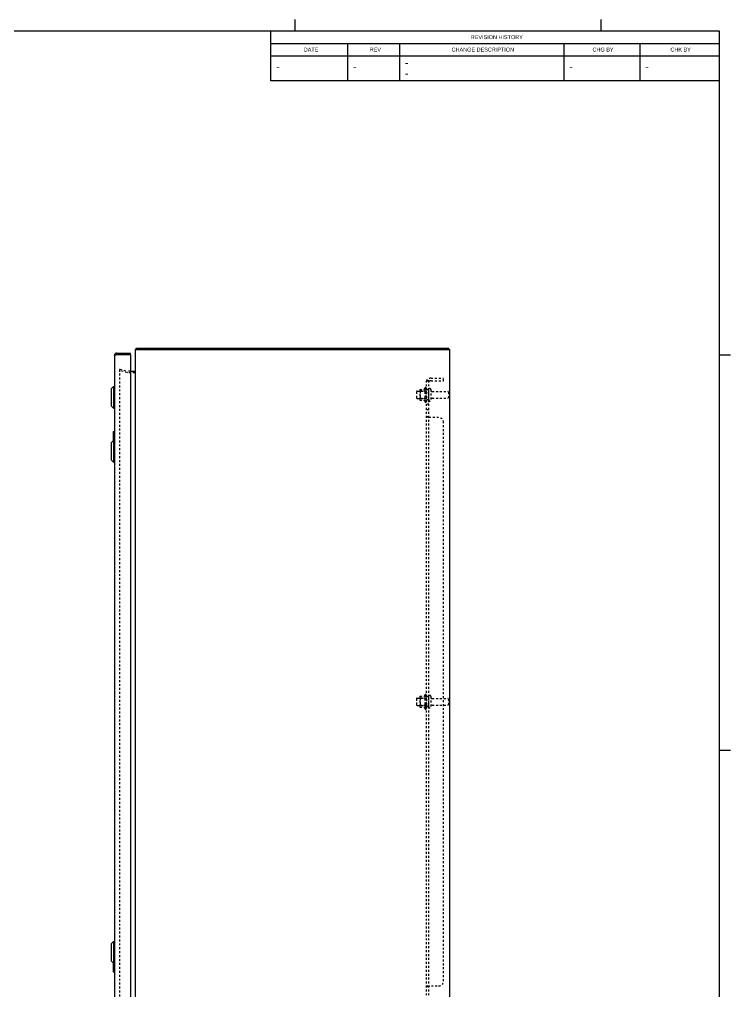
# Model space of a CAD drawing. Header units: inches. Extents: x 15 to 129, y 9 to 83.
# Drawn here: x 93.31 to 129.49, y 33.89 to 83.38 of the extents above; entities that cross this region are included whole.
import ezdxf
from ezdxf.enums import TextEntityAlignment as Align

# ---------------------------------------------------------------- set-up
doc = ezdxf.new("R2010")
doc.units = ezdxf.units.IN
doc.header["$MEASUREMENT"] = 0
doc.linetypes.add('HIDDEN', pattern=[0.2, 0.1, -0.1])
for name, color, linetype in [('ATTRIBUTE', 3, 'Continuous'), ('DEFAULT_2', 8, 'HIDDEN'), ('DOOR_ASSEMBLY', 7, 'Continuous'), ('SUBPANEL', 7, 'Continuous'), ('TITLE BLOCK', 8, 'Continuous')]:
    doc.layers.add(name, color=color, linetype=linetype)
doc.styles.add('Text Style48', font='arial.ttf')

# ---------------------------------------------------------------- blocks, each defined once
blk = doc.blocks.new('*U15')
at = {"layer": 'TITLE BLOCK'}
for p, q in [((27.503, 0), (27.503, 0.176)), ((32.178, 0), (32.178, 0.176)), ((0, 0), (33.98, 0)), ((27.131, -0.763), (27.131, 0)), ((33.98, 0), (33.98, -22.002)), ((27.136, 0), (33.98, 0)), ((33.98, 0), (33.98, -0.763)), ((27.131, -0.19), (28.303, -0.19)), ((28.303, -0.19), (28.303, -0.38)), ((28.303, -0.19), (29.095, -0.19)), ((28.303, -0.19), (28.303, -0.38)), ((29.095, -0.19), (29.095, -0.38)), ((29.095, -0.19), (31.608, -0.19)), ((29.095, -0.19), (29.095, -0.38)), ((31.608, -0.19), (31.608, -0.38)), ((31.608, -0.19), (32.77, -0.19)), ((31.608, -0.19), (31.608, -0.38)), ((32.77, -0.19), (32.77, -0.38)), ((32.77, -0.19), (33.98, -0.19)), ((32.77, -0.19), (32.77, -0.38)), ((27.131, -0.38), (28.303, -0.38)), ((28.303, -0.38), (28.303, -0.763)), ((28.303, -0.38), (29.095, -0.38)), ((28.303, -0.38), (28.303, -0.763)), ((29.095, -0.38), (29.095, -0.763)), ((29.095, -0.38), (31.608, -0.38)), ((29.095, -0.38), (29.095, -0.763)), ((31.608, -0.38), (31.608, -0.763)), ((31.608, -0.38), (32.77, -0.38)), ((31.608, -0.38), (31.608, -0.763)), ((32.77, -0.38), (32.77, -0.763)), ((32.77, -0.38), (33.98, -0.38)), ((32.77, -0.38), (32.77, -0.763)), ((33.98, -0.763), (27.131, -0.763)), ((33.98, -4.951), (34.156, -4.951)), ((33.98, -11.001), (34.156, -11.001))]:
    blk.add_line(p, q, dxfattribs=at)
at = {"layer": 'ATTRIBUTE'}
for p in [(27.212, -0.61), (28.384, -0.61), (29.176, -0.546), (31.689, -0.61), (32.851, -0.61), (29.176, -0.71)]:
    blk.add_text('-', height=0.125, dxfattribs=at).set_placement(p)
for tag, height, p in [('DESDATE', 0.138, (29.855, -20.363)), ('DESCRIPTION1', 0.138, (29.029, -20.894)), ('DESCRIPTION2', 0.138, (29.029, -21.117)), ('SHEET', 0.22, (26.554, -21.287)), ('MACHNAME1', 0.138, (29.029, -21.614)), ('DRAWINGNUM', 0.22, (32.33, -21.7)), ('MACHNAME2', 0.138, (29.029, -21.837))]:
    blk.add_attdef(tag, text='', height=height, dxfattribs=at).set_placement(p, align=Align.MIDDLE)
blk.add_attdef('TOTAL', text='', height=0.22, dxfattribs=at).set_placement((26.554, -21.837), align=Align.MIDDLE_CENTER)
at = {"layer": 'TITLE BLOCK', "char_height": 0.06, "attachment_point": 7, "style": 'Text Style48'}
for s, insert in [('REVISION HISTORY', (30.185, -0.126)), ('DATE', (27.632, -0.315)), ('REV', (28.641, -0.315)), ('CHANGE DESCRIPTION', (29.892, -0.316)), ('CHG BY', (32.046, -0.316)), ('CHK BY', (33.237, -0.316))]:
    blk.add_mtext(s, dxfattribs=dict(at, insert=insert))

msp = doc.modelspace()

# ---------------------------------------------------------------- linework, layer by layer
at = {"color": 3, "linetype": 'Continuous'}
for p, q in [((99.21, 30.72), (99.21, 66.57)), ((99.21, 66.57), (115.21, 66.57)), ((99.273, 66.645), (115.147, 66.645)), ((115.21, 30.72), (115.21, 66.57)), ((98.962, 65.47), (99.203, 65.47))]:
    msp.add_line(p, q, dxfattribs=at)
at = {"color": 7, "linetype": 'Continuous'}
for p, q in [((99.248, 66.614), (99.273, 66.586)), ((99.273, 66.57), (99.273, 66.645)), ((115.147, 66.57), (115.147, 66.645))]:
    msp.add_line(p, q, dxfattribs=at)
at = {"color": 3, "linetype": 'Continuous'}
for points in [[(99.248, 66.614), (99.25, 66.615), (99.251, 66.617), (99.253, 66.619), (99.254, 66.621), (99.255, 66.623), (99.257, 66.626), (99.259, 66.63)], [(99.259, 66.63), (99.26, 66.633), (99.261, 66.635), (99.263, 66.636), (99.264, 66.638), (99.265, 66.64), (99.266, 66.641), (99.268, 66.642), (99.269, 66.643), (99.27, 66.644), (99.271, 66.644), (99.272, 66.644), (99.273, 66.645)], [(99.203, 65.489), (99.203, 65.488), (99.203, 65.488), (99.203, 65.487), (99.203, 65.486), (99.203, 65.485), (99.204, 65.484), (99.204, 65.483), (99.205, 65.482), (99.205, 65.481), (99.205, 65.481)], [(99.203, 65.47), (99.203, 65.471), (99.203, 65.472), (99.203, 65.473), (99.203, 65.475), (99.203, 65.476), (99.204, 65.478), (99.205, 65.479), (99.205, 65.481), (99.206, 65.482), (99.207, 65.484), (99.208, 65.485), (99.209, 65.487), (99.209, 65.488)]]:
    msp.add_lwpolyline(points, dxfattribs=at)
for centre, radius, start, end in [((99.327, 66.528), 0.117, 132.5569, 158.9573), ((99.168, 65.512), 0.042, 270, 0)]:
    msp.add_arc(centre, radius, start, end, dxfattribs=at)
at = {"layer": 'DEFAULT_2', "color": 8, "linetype": 'HIDDEN'}
for p, q in [((98.417, 65.574), (98.398, 65.501)), ((98.398, 65.549), (98.398, 65.547)), ((98.398, 65.547), (98.398, 31.742)), ((98.784, 65.398), (98.398, 65.501)), ((98.417, 65.567), (98.416, 65.567)), ((98.417, 65.574), (98.803, 65.47)), ((98.962, 65.47), (98.81, 65.47)), ((99.168, 65.395), (98.81, 65.395)), ((113.51, 64.423), (113.51, 64.117)), ((113.54, 64.453), (114.135, 64.453)), ((113.674, 64.525), (113.674, 64.014)), ((113.694, 64.453), (113.674, 64.473)), ((113.685, 64.547), (113.912, 64.547)), ((113.694, 64.453), (113.694, 64.086)), ((113.99, 64.453), (113.694, 64.453)), ((113.94, 64.625), (113.94, 63.914)), ((113.99, 64.453), (114.01, 64.473)), ((113.99, 64.453), (113.99, 64.086)), ((114.01, 64.604), (114.01, 63.935)), ((114.135, 64.005), (114.135, 64.534)), ((114.241, 64.534), (114.241, 64.005)), ((114.304, 64.436), (115.105, 64.436)), ((115.135, 64.406), (115.135, 64.134)), ((113.54, 64.087), (114.135, 64.087)), ((113.694, 64.086), (113.674, 64.066)), ((113.685, 63.992), (113.912, 63.992)), ((113.99, 64.086), (113.694, 64.086)), ((113.99, 64.086), (114.01, 64.066)), ((114.304, 64.104), (115.105, 64.104)), ((113.94, 49), (113.94, 48.289)), ((113.51, 48.798), (113.51, 48.492)), ((113.54, 48.828), (114.135, 48.828)), ((113.674, 48.9), (113.674, 48.389)), ((113.694, 48.828), (113.674, 48.848)), ((113.685, 48.922), (113.912, 48.922)), ((113.99, 48.828), (113.694, 48.828)), ((113.694, 48.828), (113.694, 48.461)), ((113.99, 48.828), (114.01, 48.848)), ((113.99, 48.828), (113.99, 48.461)), ((114.01, 48.979), (114.01, 48.31)), ((114.135, 48.38), (114.135, 48.909)), ((114.241, 48.909), (114.241, 48.38)), ((114.304, 48.811), (115.105, 48.811)), ((115.135, 48.781), (115.135, 48.509)), ((113.54, 48.462), (114.135, 48.462)), ((113.694, 48.461), (113.674, 48.441)), ((113.685, 48.367), (113.912, 48.367)), ((113.99, 48.461), (113.694, 48.461)), ((113.99, 48.461), (114.01, 48.441)), ((114.304, 48.479), (115.105, 48.479))]:
    msp.add_line(p, q, dxfattribs=at)
for points in [[(98.416, 65.567), (98.414, 65.567), (98.412, 65.566), (98.41, 65.566), (98.408, 65.565), (98.407, 65.564), (98.405, 65.563), (98.404, 65.561), (98.402, 65.56), (98.401, 65.558), (98.4, 65.556), (98.399, 65.555), (98.398, 65.553), (98.398, 65.551), (98.398, 65.549)], [(98.422, 65.566), (98.42, 65.567), (98.418, 65.567), (98.417, 65.567)]]:
    msp.add_lwpolyline(points, dxfattribs=at)
for centre, radius, start, end in [((98.81, 65.495), 0.1, 255, 270), ((98.81, 65.495), 0.025, 255, 270), ((113.54, 64.423), 0.03, 90, 180), ((113.815, 64.525), 0.141, 174.7919, 180), ((113.685, 64.537), 0.01, 90, 174.8062), ((113.894, 64.557), 0.01, 270, 336.0321), ((114.54, 64.27), 0.698, 149.3369, 156.0321), ((113.972, 64.604), 0.0384, 0, 145.5503), ((114.188, 64.534), 0.053, 0, 180), ((114.304, 64.498), 0.0625, 180, 270), ((115.105, 64.406), 0.03, 0, 90), ((113.54, 64.117), 0.03, 180, 270), ((113.815, 64.014), 0.141, 180, 185.2081), ((113.685, 64.002), 0.01, 185.1938, 270), ((113.894, 63.982), 0.01, 23.9679, 90), ((114.54, 64.27), 0.698, 203.9679, 210.6631), ((113.972, 63.935), 0.0384, 214.4497, 0), ((114.188, 64.005), 0.053, 180, 0), ((114.304, 64.041), 0.0625, 90, 180), ((115.105, 64.134), 0.03, 270, 0), ((114.54, 48.645), 0.698, 149.3369, 156.0321), ((113.972, 48.979), 0.0384, 0, 145.5503), ((113.54, 48.798), 0.03, 90, 180), ((113.815, 48.9), 0.141, 174.7919, 180), ((113.685, 48.912), 0.01, 90, 174.8062), ((113.894, 48.932), 0.01, 270, 336.0321), ((114.188, 48.909), 0.053, 0, 180), ((114.304, 48.873), 0.0625, 180, 270), ((115.105, 48.781), 0.03, 0, 90), ((115.105, 48.509), 0.03, 270, 0), ((113.54, 48.492), 0.03, 180, 270), ((113.815, 48.389), 0.141, 180, 185.2081), ((113.685, 48.377), 0.01, 185.1938, 270), ((113.894, 48.357), 0.01, 23.9679, 90), ((114.54, 48.645), 0.698, 203.9679, 210.6631), ((113.972, 48.31), 0.0384, 214.4497, 0), ((114.188, 48.38), 0.053, 180, 0), ((114.304, 48.416), 0.0625, 90, 180)]:
    msp.add_arc(centre, radius, start, end, dxfattribs=at)
at = {"layer": 'DOOR_ASSEMBLY', "color": 3, "linetype": 'Continuous'}
for p, q in [((98.208, 66.309), (98.214, 66.31)), ((98.214, 66.31), (98.22, 66.312)), ((98.22, 66.312), (98.226, 66.313)), ((98.226, 66.313), (98.235, 66.315)), ((98.235, 66.315), (98.254, 66.32)), ((98.254, 66.395), (98.962, 66.395)), ((98.254, 66.32), (98.947, 66.32)), ((98.137, 66.278), (98.137, 31.012)), ((98.191, 66.304), (98.197, 66.306)), ((98.197, 66.306), (98.202, 66.307)), ((98.202, 66.307), (98.208, 66.309)), ((98.962, 66.305), (98.962, 30.985))]:
    msp.add_line(p, q, dxfattribs=at)
at = {"layer": 'DOOR_ASSEMBLY', "color": 7, "linetype": 'Continuous'}
for p, q in [((98.254, 66.395), (98.254, 66.32)), ((98.962, 66.32), (98.947, 66.32)), ((98.962, 66.32), (98.962, 66.395)), ((97.98, 64.578), (98.098, 64.696)), ((97.98, 64.578), (97.98, 63.711)), ((98.098, 64.696), (98.098, 63.593)), ((98.098, 64.696), (98.137, 64.696)), ((97.98, 63.711), (98.098, 63.593)), ((98.098, 63.593), (98.137, 63.593)), ((98.077, 62.38), (98.077, 61.925)), ((98.092, 62.395), (98.137, 62.395)), ((97.98, 61.828), (98.098, 61.946)), ((98.098, 61.946), (98.098, 60.843)), ((98.098, 61.946), (98.137, 61.946)), ((98.124, 62.295), (98.124, 61.946)), ((97.98, 61.828), (97.98, 60.961)), ((97.98, 60.961), (98.098, 60.843)), ((98.098, 60.843), (98.137, 60.843)), ((97.98, 36.328), (98.098, 36.446)), ((97.98, 36.328), (97.98, 35.461)), ((98.098, 36.446), (98.137, 36.446)), ((98.098, 36.446), (98.098, 35.343)), ((97.98, 35.461), (98.098, 35.343)), ((98.077, 35.364), (98.077, 34.91)), ((98.098, 35.343), (98.137, 35.343)), ((98.124, 35.343), (98.124, 34.995)), ((98.092, 34.895), (98.137, 34.895))]:
    msp.add_line(p, q, dxfattribs=at)
at = {"layer": 'DOOR_ASSEMBLY', "color": 3, "linetype": 'Continuous'}
msp.add_lwpolyline([(98.137, 66.278), (98.137, 66.278), (98.137, 66.279), (98.138, 66.28), (98.138, 66.28), (98.138, 66.281), (98.139, 66.282), (98.139, 66.283), (98.14, 66.283), (98.141, 66.284), (98.141, 66.285), (98.142, 66.285), (98.143, 66.286), (98.144, 66.287), (98.146, 66.288), (98.147, 66.288), (98.148, 66.289), (98.149, 66.29), (98.151, 66.291), (98.152, 66.291), (98.154, 66.292), (98.156, 66.293), (98.157, 66.293), (98.159, 66.294), (98.161, 66.295), (98.163, 66.296), (98.165, 66.296), (98.167, 66.297), (98.169, 66.298), (98.171, 66.299), (98.174, 66.299), (98.176, 66.3), (98.178, 66.301), (98.181, 66.301), (98.183, 66.302), (98.186, 66.303), (98.189, 66.304), (98.191, 66.304)], dxfattribs=at)
at = {"layer": 'DOOR_ASSEMBLY', "color": 7, "linetype": 'Continuous'}
for points in [[(98.122, 62.331), (98.123, 62.325), (98.123, 62.319), (98.123, 62.313), (98.124, 62.307), (98.124, 62.301), (98.124, 62.295)], [(98.124, 34.995), (98.124, 34.988), (98.124, 34.982), (98.123, 34.976), (98.123, 34.97), (98.123, 34.964), (98.122, 34.958)]]:
    msp.add_lwpolyline(points, dxfattribs=at)
at = {"layer": 'DOOR_ASSEMBLY', "color": 3, "linetype": 'Continuous'}
for centre, radius, start, end in [((98.254, 66.278), 0.117, 90, 180), ((98.947, 66.305), 0.015, 0, 90)]:
    msp.add_arc(centre, radius, start, end, dxfattribs=at)
at = {"layer": 'DOOR_ASSEMBLY', "color": 7, "linetype": 'Continuous'}
for centre, radius, start, end in [((98.254, 66.278), 0.042, 90, 115.823), ((98.092, 62.38), 0.015, 90, 180), ((98.122, 62.38), 0.015, 0, 90), ((98.092, 34.91), 0.015, 180, 270), ((98.122, 34.91), 0.015, 270, 0)]:
    msp.add_arc(centre, radius, start, end, dxfattribs=at)
at = {"layer": 'SUBPANEL', "color": 8, "linetype": 'HIDDEN'}
for p, q in [((114.01, 32.301), (114.01, 64.988)), ((114.135, 64.988), (114.01, 64.988)), ((114.064, 65.027), (114.161, 64.947)), ((114.086, 64.987), (114.087, 64.986)), ((114.087, 64.986), (114.088, 64.986)), ((114.088, 64.986), (114.09, 64.986)), ((114.09, 64.986), (114.091, 64.985)), ((114.091, 64.985), (114.092, 64.985)), ((114.092, 64.985), (114.094, 64.985)), ((114.096, 64.984), (114.097, 64.984)), ((114.097, 64.984), (114.099, 64.983)), ((114.099, 64.983), (114.1, 64.983)), ((114.1, 64.983), (114.102, 64.982)), ((114.102, 64.982), (114.103, 64.982)), ((114.103, 64.982), (114.105, 64.981)), ((114.105, 64.981), (114.106, 64.981)), ((114.106, 64.981), (114.108, 64.98)), ((114.122, 64.975), (114.123, 64.974)), ((114.123, 64.974), (114.125, 64.973)), ((114.135, 32.301), (114.135, 64.988)), ((114.247, 65.113), (114.885, 65.113)), ((114.247, 64.988), (114.885, 64.988)), ((114.885, 64.988), (114.885, 65.113)), ((114.135, 64.52), (114.01, 64.52)), ((114.135, 64.02), (114.01, 64.02)), ((114.135, 63.791), (114.01, 63.791)), ((114.135, 63.51), (114.01, 63.51)), ((114.135, 63.149), (114.01, 63.149)), ((114.635, 63.113), (114.064, 63.113)), ((114.146, 63.135), (114.144, 63.137)), ((114.148, 63.134), (114.146, 63.135)), ((114.161, 63.121), (114.16, 63.122)), ((114.161, 63.118), (114.161, 63.119)), ((114.885, 34.426), (114.885, 62.863)), ((114.135, 48.895), (114.01, 48.895)), ((114.135, 48.395), (114.01, 48.395)), ((114.046, 34.166), (114.036, 34.162)), ((114.064, 34.176), (114.635, 34.176)), ((114.155, 34.16), (114.153, 34.159)), ((114.135, 34.14), (114.01, 34.14)), ((114.135, 34.142), (114.135, 34.14))]:
    msp.add_line(p, q, dxfattribs=at)
for points in [[(114.033, 65.008), (114.029, 65.007), (114.026, 65.006), (114.024, 65.004), (114.021, 65.003), (114.018, 65.001), (114.016, 64.999), (114.014, 64.998), (114.013, 64.996), (114.012, 64.994), (114.011, 64.992), (114.011, 64.991), (114.01, 64.99), (114.01, 64.988)], [(114.064, 65.027), (114.062, 65.025), (114.06, 65.023), (114.058, 65.021), (114.055, 65.019), (114.052, 65.018), (114.049, 65.016), (114.046, 65.014), (114.043, 65.013), (114.039, 65.011), (114.033, 65.008)], [(114.079, 64.988), (114.078, 64.988), (114.078, 64.988), (114.077, 64.988), (114.077, 64.988), (114.077, 64.988), (114.076, 64.988), (114.076, 64.988), (114.076, 64.988), (114.075, 64.988), (114.075, 64.988)], [(114.075, 64.988), (114.076, 64.988), (114.076, 64.988), (114.076, 64.988), (114.076, 64.988), (114.077, 64.988), (114.077, 64.988), (114.077, 64.988), (114.078, 64.988), (114.078, 64.988), (114.079, 64.988), (114.079, 64.988), (114.08, 64.988), (114.08, 64.988), (114.081, 64.988), (114.082, 64.987), (114.082, 64.987), (114.083, 64.987), (114.083, 64.987), (114.084, 64.987), (114.085, 64.987), (114.085, 64.987), (114.086, 64.987)], [(114.094, 64.985), (114.095, 64.984), (114.096, 64.984)], [(114.108, 64.98), (114.11, 64.979), (114.111, 64.979), (114.111, 64.979), (114.112, 64.978), (114.113, 64.978), (114.114, 64.978), (114.115, 64.977), (114.116, 64.977), (114.117, 64.977), (114.118, 64.976), (114.118, 64.976), (114.119, 64.976), (114.12, 64.975), (114.121, 64.975), (114.122, 64.975)], [(114.125, 64.973), (114.126, 64.973), (114.127, 64.972), (114.127, 64.972), (114.128, 64.972), (114.129, 64.971), (114.129, 64.971), (114.13, 64.971), (114.131, 64.97), (114.131, 64.97), (114.132, 64.97), (114.132, 64.969), (114.133, 64.969), (114.134, 64.969), (114.134, 64.968), (114.135, 64.968), (114.135, 64.968), (114.136, 64.967), (114.136, 64.967), (114.137, 64.967), (114.137, 64.966), (114.138, 64.966), (114.138, 64.966), (114.139, 64.966), (114.139, 64.966), (114.139, 64.965), (114.139, 64.965)], [(114.15, 64.964), (114.148, 64.966), (114.146, 64.968), (114.144, 64.971), (114.143, 64.973), (114.141, 64.975), (114.139, 64.977), (114.138, 64.979), (114.137, 64.981), (114.136, 64.983), (114.136, 64.985), (114.135, 64.987), (114.135, 64.988)], [(114.139, 64.965), (114.139, 64.965), (114.139, 64.965), (114.139, 64.965), (114.139, 64.965), (114.139, 64.966), (114.139, 64.966), (114.138, 64.966), (114.138, 64.966), (114.138, 64.967), (114.137, 64.967), (114.137, 64.967), (114.136, 64.967), (114.136, 64.968), (114.136, 64.968)], [(114.161, 64.947), (114.161, 64.948), (114.161, 64.949), (114.161, 64.949), (114.161, 64.95), (114.161, 64.951), (114.16, 64.952), (114.16, 64.953), (114.159, 64.955), (114.157, 64.956), (114.156, 64.958), (114.155, 64.959), (114.153, 64.961), (114.15, 64.964)], [(114.011, 63.146), (114.01, 63.147), (114.01, 63.149)], [(114.016, 63.138), (114.014, 63.14), (114.013, 63.141), (114.012, 63.143), (114.011, 63.145), (114.011, 63.146), (114.01, 63.147), (114.01, 63.149)], [(114.018, 63.136), (114.016, 63.138), (114.014, 63.14), (114.013, 63.141)], [(114.029, 63.13), (114.026, 63.132), (114.024, 63.133), (114.021, 63.135), (114.018, 63.136)], [(114.036, 63.127), (114.033, 63.129), (114.029, 63.13)], [(114.064, 63.113), (114.062, 63.115), (114.06, 63.116), (114.058, 63.118), (114.055, 63.119), (114.052, 63.12), (114.049, 63.122), (114.046, 63.123), (114.036, 63.127)], [(114.058, 63.118), (114.055, 63.119), (114.052, 63.12), (114.049, 63.122)], [(114.136, 63.146), (114.135, 63.147), (114.135, 63.149)], [(114.141, 63.139), (114.139, 63.141), (114.138, 63.142), (114.137, 63.143), (114.136, 63.145), (114.136, 63.146), (114.135, 63.147), (114.135, 63.149)], [(114.144, 63.137), (114.143, 63.138), (114.141, 63.139), (114.139, 63.141), (114.138, 63.142)], [(114.152, 63.132), (114.15, 63.133), (114.148, 63.134)], [(114.159, 63.125), (114.157, 63.126), (114.156, 63.128), (114.155, 63.129), (114.153, 63.13), (114.152, 63.132)], [(114.161, 63.113), (114.161, 63.115), (114.161, 63.116), (114.161, 63.118), (114.161, 63.119), (114.161, 63.121), (114.16, 63.122), (114.16, 63.124), (114.159, 63.125), (114.157, 63.126), (114.156, 63.128), (114.155, 63.129)], [(114.161, 63.113), (114.161, 63.115), (114.161, 63.116)], [(114.024, 34.156), (114.021, 34.154), (114.018, 34.153), (114.016, 34.151), (114.014, 34.149), (114.013, 34.148), (114.012, 34.146), (114.011, 34.144), (114.011, 34.143), (114.01, 34.142), (114.01, 34.14)], [(114.013, 34.148), (114.012, 34.146), (114.011, 34.144)], [(114.018, 34.153), (114.016, 34.151), (114.014, 34.149)], [(114.029, 34.159), (114.026, 34.157), (114.024, 34.156)], [(114.036, 34.162), (114.033, 34.16), (114.029, 34.159)], [(114.058, 34.172), (114.055, 34.17), (114.052, 34.169), (114.049, 34.167), (114.046, 34.166)], [(114.064, 34.176), (114.062, 34.174), (114.06, 34.173), (114.058, 34.172)], [(114.161, 34.176), (114.161, 34.174), (114.161, 34.173), (114.161, 34.171), (114.161, 34.17), (114.161, 34.168), (114.16, 34.167), (114.16, 34.165), (114.159, 34.164), (114.157, 34.163), (114.156, 34.161), (114.155, 34.16), (114.153, 34.159), (114.152, 34.157), (114.15, 34.156), (114.148, 34.155), (114.146, 34.154), (114.144, 34.152), (114.143, 34.151), (114.141, 34.15), (114.139, 34.148), (114.138, 34.147), (114.137, 34.146), (114.136, 34.144), (114.136, 34.143), (114.135, 34.142), (114.135, 34.14)], [(114.143, 34.151), (114.141, 34.15), (114.139, 34.148), (114.138, 34.147), (114.137, 34.146), (114.136, 34.144), (114.136, 34.143)], [(114.16, 34.167), (114.16, 34.165), (114.159, 34.164), (114.157, 34.163), (114.156, 34.161)], [(114.161, 34.176), (114.161, 34.174), (114.161, 34.173), (114.161, 34.171), (114.161, 34.17), (114.161, 34.168)]]:
    msp.add_lwpolyline(points, dxfattribs=at)
for centre, radius, start, end in [((114.247, 64.876), 0.237, 90, 180), ((114.247, 64.876), 0.112, 90, 180), ((114.635, 62.863), 0.25, 0, 90), ((114.635, 34.426), 0.25, 270, 0)]:
    msp.add_arc(centre, radius, start, end, dxfattribs=at)

# ---------------------------------------------------------------- block references
at = {"xscale": 3.328687084962897, "yscale": 3.328687084962897, "zscale": 3.328687084962897}
msp.add_blockref('*U15', (15.794, 82.791), dxfattribs=at)

doc.saveas('drawing.dxf')
